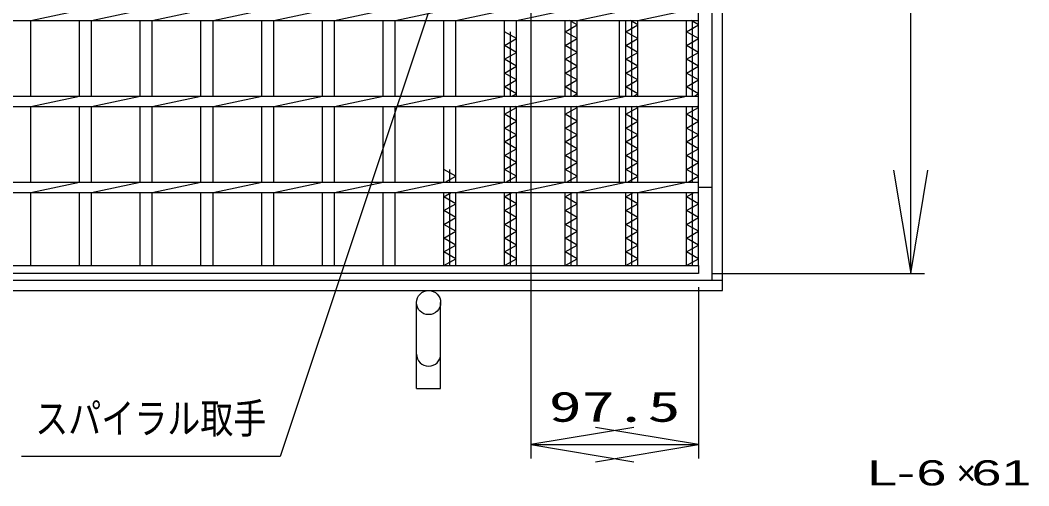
# Model space of a CAD drawing. Units: millimetres, scale not verified. Extents: x -1456 to 1389, y -1026 to 839.
# Drawn here: x -772 to -185, y -355 to -84 of the extents above; entities that cross this region are included whole.
import ezdxf
from ezdxf.enums import TextEntityAlignment as Align

# ---------------------------------------------------------------- set-up
doc = ezdxf.new("R2010")
doc.units = ezdxf.units.MM
doc.header["$LTSCALE"] = 8
for name, color, linetype, lineweight in [('16', 3, 'Continuous', 25), ('19', 6, 'Continuous', 25), ('22', 4, 'Continuous', 25)]:
    doc.layers.add(name, color=color, linetype=linetype, lineweight=lineweight)
doc.styles.add('ベクトル', font='')
doc.styles.add('ＭＳ ゴシック', font='')
doc.styles.get('ベクトル').set_extended_font_data('ベクトル')
doc.styles.get('ＭＳ ゴシック').set_extended_font_data('MS Gothic')

# ---------------------------------------------------------------- blocks, each defined once
blk = doc.blocks.new('open_arrow')
at = {"color": 0, "linetype": 'Continuous', "lineweight": -2}
blk.add_lwpolyline([(7.5, 1.25), (0, 0), (7.5, -1.25)], dxfattribs=at)

msp = doc.modelspace()

# ---------------------------------------------------------------- linework, layer by layer
at = {"layer": '16'}
for p, q in [((-377, -227), (-377, 464)), ((-765.3, -84.5), (-737, -78.5)), ((-730, -84.5), (-701.7, -78.5)), ((-694.7, -84.5), (-666.4, -78.5)), ((-659.4, -84.5), (-631.1, -78.5)), ((-624.1, -84.5), (-595.8, -78.5)), ((-588.8, -84.5), (-560.5, -78.5)), ((-553.5, -84.5), (-525.2, -78.5)), ((-518.2, -84.5), (-489.9, -78.5)), ((-482.9, -84.5), (-454.6, -78.5)), ((-447.6, -84.5), (-419.3, -78.5)), ((-412.3, -84.5), (-384, -78.5)), ((-377, -84.5), (-377, -78.5)), ((-1090, -84.5), (-377, -84.5)), ((-765.3, -128.5), (-765.3, -84.5)), ((-737, -128.5), (-737, -84.5)), ((-730, -128.5), (-730, -84.5)), ((-701.7, -128.5), (-701.7, -84.5)), ((-694.7, -128.5), (-694.7, -84.5)), ((-666.4, -128.5), (-666.4, -84.5)), ((-659.4, -128.5), (-659.4, -84.5)), ((-631.1, -128.5), (-631.1, -84.5)), ((-624.1, -128.5), (-624.1, -84.5)), ((-595.8, -128.5), (-595.8, -84.5)), ((-588.8, -128.5), (-588.8, -84.5)), ((-560.5, -128.5), (-560.5, -84.5)), ((-553.5, -128.5), (-553.5, -84.5)), ((-525.2, -128.5), (-525.2, -84.5)), ((-518.2, -128.5), (-518.2, -84.5)), ((-489.9, -128.5), (-489.9, -84.5)), ((-482.9, -128.5), (-482.9, -84.5)), ((-454.6, -128.5), (-454.6, -84.5)), ((-454.6, -91), (-447.6, -87)), ((-447.6, -87), (-451.975, -84.5)), ((-451.1, -128.5), (-451.1, -84.5)), ((-447.6, -128.5), (-447.6, -84.5)), ((-419.3, -128.5), (-419.3, -84.5)), ((-419.3, -91), (-412.3, -87)), ((-412.3, -87), (-416.675, -84.5)), ((-415.8, -128.5), (-415.8, -84.5)), ((-412.3, -128.5), (-412.3, -84.5)), ((-384, -128.5), (-384, -84.5)), ((-384, -91), (-377, -87)), ((-377, -87), (-381.375, -84.5)), ((-380.5, -128.5), (-380.5, -84.5)), ((-482.9, -95), (-489.9, -91)), ((-486.4, -128.5), (-486.4, -91)), ((-447.6, -95), (-454.6, -91)), ((-412.3, -95), (-419.3, -91)), ((-377, -95), (-384, -91)), ((-489.9, -99), (-482.9, -95)), ((-482.9, -103), (-489.9, -99)), ((-454.6, -99), (-447.6, -95)), ((-447.6, -103), (-454.6, -99)), ((-419.3, -99), (-412.3, -95)), ((-412.3, -103), (-419.3, -99)), ((-384, -99), (-377, -95)), ((-377, -103), (-384, -99)), ((-489.9, -107), (-482.9, -103)), ((-454.6, -107), (-447.6, -103)), ((-419.3, -107), (-412.3, -103)), ((-384, -107), (-377, -103)), ((-482.9, -111), (-489.9, -107)), ((-489.9, -115), (-482.9, -111)), ((-447.6, -111), (-454.6, -107)), ((-454.6, -115), (-447.6, -111)), ((-412.3, -111), (-419.3, -107)), ((-419.3, -115), (-412.3, -111)), ((-377, -111), (-384, -107)), ((-384, -115), (-377, -111)), ((-482.9, -119), (-489.9, -115)), ((-447.6, -119), (-454.6, -115)), ((-412.3, -119), (-419.3, -115)), ((-377, -119), (-384, -115)), ((-489.9, -123), (-482.9, -119)), ((-482.9, -127), (-489.9, -123)), ((-454.6, -123), (-447.6, -119)), ((-447.6, -127), (-454.6, -123)), ((-419.3, -123), (-412.3, -119)), ((-412.3, -127), (-419.3, -123)), ((-384, -123), (-377, -119)), ((-377, -127), (-384, -123)), ((-1090, -128.5), (-377, -128.5)), ((-765.3, -134.5), (-737, -128.5)), ((-730, -134.5), (-701.7, -128.5)), ((-694.7, -134.5), (-666.4, -128.5)), ((-659.4, -134.5), (-631.1, -128.5)), ((-624.1, -134.5), (-595.8, -128.5)), ((-588.8, -134.5), (-560.5, -128.5)), ((-553.5, -134.5), (-525.2, -128.5)), ((-518.2, -134.5), (-489.9, -128.5)), ((-485.525, -128.5), (-482.9, -127)), ((-482.9, -134.5), (-454.6, -128.5)), ((-450.225, -128.5), (-447.6, -127)), ((-447.6, -134.5), (-419.3, -128.5)), ((-414.925, -128.5), (-412.3, -127)), ((-412.3, -134.5), (-384, -128.5)), ((-379.625, -128.5), (-377, -127)), ((-377, -134.5), (-377, -128.5)), ((-1090, -134.5), (-377, -134.5)), ((-765.3, -178.5), (-765.3, -134.5)), ((-737, -178.5), (-737, -134.5)), ((-730, -178.5), (-730, -134.5)), ((-701.7, -178.5), (-701.7, -134.5)), ((-694.7, -178.5), (-694.7, -134.5)), ((-666.4, -178.5), (-666.4, -134.5)), ((-659.4, -178.5), (-659.4, -134.5)), ((-631.1, -178.5), (-631.1, -134.5)), ((-624.1, -178.5), (-624.1, -134.5)), ((-595.8, -178.5), (-595.8, -134.5)), ((-588.8, -178.5), (-588.8, -134.5)), ((-560.5, -178.5), (-560.5, -134.5)), ((-553.5, -178.5), (-553.5, -134.5)), ((-525.2, -178.5), (-525.2, -134.5)), ((-518.2, -178.5), (-518.2, -134.5)), ((-489.9, -178.5), (-489.9, -134.5)), ((-486.4, -178.5), (-486.4, -134.5)), ((-482.9, -135), (-483.775, -134.5)), ((-482.9, -178.5), (-482.9, -134.5)), ((-454.6, -178.5), (-454.6, -134.5)), ((-451.1, -178.5), (-451.1, -134.5)), ((-447.6, -135), (-448.475, -134.5)), ((-447.6, -178.5), (-447.6, -134.5)), ((-419.3, -178.5), (-419.3, -134.5)), ((-415.8, -178.5), (-415.8, -134.5)), ((-412.3, -135), (-413.175, -134.5)), ((-412.3, -178.5), (-412.3, -134.5)), ((-384, -178.5), (-384, -134.5)), ((-380.5, -178.5), (-380.5, -134.5)), ((-377, -135), (-377.875, -134.5)), ((-489.9, -139), (-482.9, -135)), ((-482.9, -143), (-489.9, -139)), ((-454.6, -139), (-447.6, -135)), ((-447.6, -143), (-454.6, -139)), ((-419.3, -139), (-412.3, -135)), ((-412.3, -143), (-419.3, -139)), ((-384, -139), (-377, -135)), ((-377, -143), (-384, -139)), ((-489.9, -147), (-482.9, -143)), ((-454.6, -147), (-447.6, -143)), ((-419.3, -147), (-412.3, -143)), ((-384, -147), (-377, -143)), ((-482.9, -151), (-489.9, -147)), ((-489.9, -155), (-482.9, -151)), ((-447.6, -151), (-454.6, -147)), ((-454.6, -155), (-447.6, -151)), ((-412.3, -151), (-419.3, -147)), ((-419.3, -155), (-412.3, -151)), ((-377, -151), (-384, -147)), ((-384, -155), (-377, -151)), ((-482.9, -159), (-489.9, -155)), ((-447.6, -159), (-454.6, -155)), ((-412.3, -159), (-419.3, -155)), ((-377, -159), (-384, -155)), ((-489.9, -163), (-482.9, -159)), ((-482.9, -167), (-489.9, -163)), ((-454.6, -163), (-447.6, -159)), ((-447.6, -167), (-454.6, -163)), ((-419.3, -163), (-412.3, -159)), ((-412.3, -167), (-419.3, -163)), ((-384, -163), (-377, -159)), ((-377, -167), (-384, -163)), ((-489.9, -171), (-482.9, -167)), ((-454.6, -171), (-447.6, -167)), ((-419.3, -171), (-412.3, -167)), ((-384, -171), (-377, -167)), ((-518.2, -175), (-525.2, -171)), ((-524.325, -178.5), (-518.2, -175)), ((-521.7, -178.5), (-521.7, -171)), ((-482.9, -175), (-489.9, -171)), ((-489.025, -178.5), (-482.9, -175)), ((-447.6, -175), (-454.6, -171)), ((-453.725, -178.5), (-447.6, -175)), ((-412.3, -175), (-419.3, -171)), ((-418.425, -178.5), (-412.3, -175)), ((-377, -175), (-384, -171)), ((-383.125, -178.5), (-377, -175)), ((-1090, -178.5), (-377, -178.5)), ((-765.3, -184.5), (-737, -178.5)), ((-730, -184.5), (-701.7, -178.5)), ((-694.7, -184.5), (-666.4, -178.5)), ((-659.4, -184.5), (-631.1, -178.5)), ((-624.1, -184.5), (-595.8, -178.5)), ((-588.8, -184.5), (-560.5, -178.5)), ((-553.5, -184.5), (-525.2, -178.5)), ((-518.2, -184.5), (-489.9, -178.5)), ((-482.9, -184.5), (-454.6, -178.5)), ((-447.6, -184.5), (-419.3, -178.5)), ((-412.3, -184.5), (-384, -178.5)), ((-377, -184.5), (-377, -178.5)), ((-1090, -184.5), (-377, -184.5)), ((-765.3, -227), (-765.3, -184.5)), ((-737, -227), (-737, -184.5)), ((-730, -227), (-730, -184.5)), ((-701.7, -227), (-701.7, -184.5)), ((-694.7, -227), (-694.7, -184.5)), ((-666.4, -227), (-666.4, -184.5)), ((-659.4, -227), (-659.4, -184.5)), ((-631.1, -227), (-631.1, -184.5)), ((-624.1, -227), (-624.1, -184.5)), ((-595.8, -227), (-595.8, -184.5)), ((-588.8, -227), (-588.8, -184.5)), ((-560.5, -227), (-560.5, -184.5)), ((-553.5, -227), (-553.5, -184.5)), ((-525.2, -227), (-525.2, -184.5)), ((-525.2, -187), (-520.825, -184.5)), ((-518.2, -191), (-525.2, -187)), ((-521.7, -227), (-521.7, -184.5)), ((-518.2, -227), (-518.2, -184.5)), ((-489.9, -227), (-489.9, -184.5)), ((-489.9, -187), (-485.525, -184.5)), ((-482.9, -191), (-489.9, -187)), ((-486.4, -227), (-486.4, -184.5)), ((-482.9, -227), (-482.9, -184.5)), ((-454.6, -227), (-454.6, -184.5)), ((-454.6, -187), (-450.225, -184.5)), ((-447.6, -191), (-454.6, -187)), ((-451.1, -227), (-451.1, -184.5)), ((-447.6, -227), (-447.6, -184.5)), ((-419.3, -227), (-419.3, -184.5)), ((-419.3, -187), (-414.925, -184.5)), ((-412.3, -191), (-419.3, -187)), ((-415.8, -227), (-415.8, -184.5)), ((-412.3, -227), (-412.3, -184.5)), ((-384, -227), (-384, -184.5)), ((-384, -187), (-379.625, -184.5)), ((-377, -191), (-384, -187)), ((-380.5, -227), (-380.5, -184.5)), ((-525.2, -195), (-518.2, -191)), ((-489.9, -195), (-482.9, -191)), ((-454.6, -195), (-447.6, -191)), ((-419.3, -195), (-412.3, -191)), ((-384, -195), (-377, -191)), ((-518.2, -199), (-525.2, -195)), ((-525.2, -203), (-518.2, -199)), ((-482.9, -199), (-489.9, -195)), ((-489.9, -203), (-482.9, -199)), ((-447.6, -199), (-454.6, -195)), ((-454.6, -203), (-447.6, -199)), ((-412.3, -199), (-419.3, -195)), ((-419.3, -203), (-412.3, -199)), ((-377, -199), (-384, -195)), ((-384, -203), (-377, -199)), ((-518.2, -207), (-525.2, -203)), ((-482.9, -207), (-489.9, -203)), ((-447.6, -207), (-454.6, -203)), ((-412.3, -207), (-419.3, -203)), ((-377, -207), (-384, -203)), ((-525.2, -211), (-518.2, -207)), ((-518.2, -215), (-525.2, -211)), ((-489.9, -211), (-482.9, -207)), ((-482.9, -215), (-489.9, -211)), ((-454.6, -211), (-447.6, -207)), ((-447.6, -215), (-454.6, -211)), ((-419.3, -211), (-412.3, -207)), ((-412.3, -215), (-419.3, -211)), ((-384, -211), (-377, -207)), ((-377, -215), (-384, -211)), ((-525.2, -219), (-518.2, -215)), ((-489.9, -219), (-482.9, -215)), ((-454.6, -219), (-447.6, -215)), ((-419.3, -219), (-412.3, -215)), ((-384, -219), (-377, -215)), ((-518.2, -223), (-525.2, -219)), ((-482.9, -223), (-489.9, -219)), ((-447.6, -223), (-454.6, -219)), ((-412.3, -223), (-419.3, -219)), ((-377, -223), (-384, -219)), ((-1090, -227), (-377, -227)), ((-772.3, -227), (-765.3, -227)), ((-737, -227), (-730, -227)), ((-701.7, -227), (-694.7, -227)), ((-666.4, -227), (-659.4, -227)), ((-631.1, -227), (-624.1, -227)), ((-595.8, -227), (-588.8, -227)), ((-560.5, -227), (-553.5, -227)), ((-525.2, -227), (-518.2, -223)), ((-525.2, -227), (-518.2, -227)), ((-489.9, -227), (-482.9, -223)), ((-489.9, -227), (-482.9, -227)), ((-454.6, -227), (-447.6, -223)), ((-454.6, -227), (-447.6, -227)), ((-419.3, -227), (-412.3, -223)), ((-419.3, -227), (-412.3, -227)), ((-384, -227), (-377, -223)), ((-384, -227), (-377, -227)), ((-377, -227), (-377, -231.5)), ((-377, -231.5), (-1090, -231.5))]:
    msp.add_line(p, q, dxfattribs=at)
at = {"layer": '19'}
for p, q in [((-363, -241.5), (-363, 478.5)), ((-369, -235.5), (-369, 472.5)), ((-423, -128.5), (-423, -85)), ((-423, -178), (-423, -134.5)), ((-369, -181.5), (-377, -181.5)), ((-1104, -235.5), (-363, -235.5)), ((-1104, -241.5), (-363, -241.5)), ((-541, -298.5), (-541, -248.5)), ((-527, -298.5), (-527, -248.5)), ((-541, -298.5), (-527, -298.5))]:
    msp.add_line(p, q, dxfattribs=at)
msp.add_circle((-534, -248.5), 7, dxfattribs=at)
msp.add_arc((-534, -278.5), 7, 180, 0, dxfattribs=at)
at = {"layer": '22'}
for p, q in [((-253.643, -231.5), (-253.643, 118.5)), ((-474.6, 30.7), (-474.6, -339.08)), ((-369, -231.5), (-245.643, -231.5)), ((-377, -239.5), (-377, -339.08)), ((-474.6, -331.08), (-377, -331.08))]:
    msp.add_line(p, q, dxfattribs=at)
msp.add_lwpolyline([(-481.6, 78.074), (-620.413, -337.911), (-770.813, -337.911)], dxfattribs=at)

# ---------------------------------------------------------------- block references
at = {"layer": '22', "xscale": 8, "yscale": 8}
for p, rotation in [((-253.643, -231.5), 90), ((-377, -331.08), 180)]:
    msp.add_blockref('open_arrow', p, dxfattribs=dict(at, rotation=rotation))
msp.add_blockref('open_arrow', (-474.6, -331.08), dxfattribs=at)

# ---------------------------------------------------------------- texts
at = {"layer": '22', "style": 'ＭＳ ゴシック', "width": 0.8}
msp.add_text('スパイラル取手', height=17.6, dxfattribs=at).set_placement((-762.813, -329.911), align=Align.BOTTOM_LEFT)
at = {"layer": '22', "style": 'ＭＳ ゴシック', "width": 1.6}
msp.add_text('97.5', height=17.6, dxfattribs=at).set_placement((-425.8, -323.08), align=Align.BOTTOM_CENTER)
at = {"layer": '22', "color": 2, "style": 'ベクトル', "width": 1.6}
for s, p in [('L-', (-279, -347.5)), (' 6 ', (-259, -347.5)), (' 61 ', (-227, -347.5))]:
    msp.add_text(s, height=14.66, dxfattribs=at).set_placement(p, align=Align.MIDDLE_LEFT)
at = {"layer": '22', "color": 2, "style": 'ベクトル'}
msp.add_text('×', height=14.66, dxfattribs=at).set_placement((-227, -347.5), align=Align.MIDDLE_LEFT)

doc.saveas('drawing.dxf')
